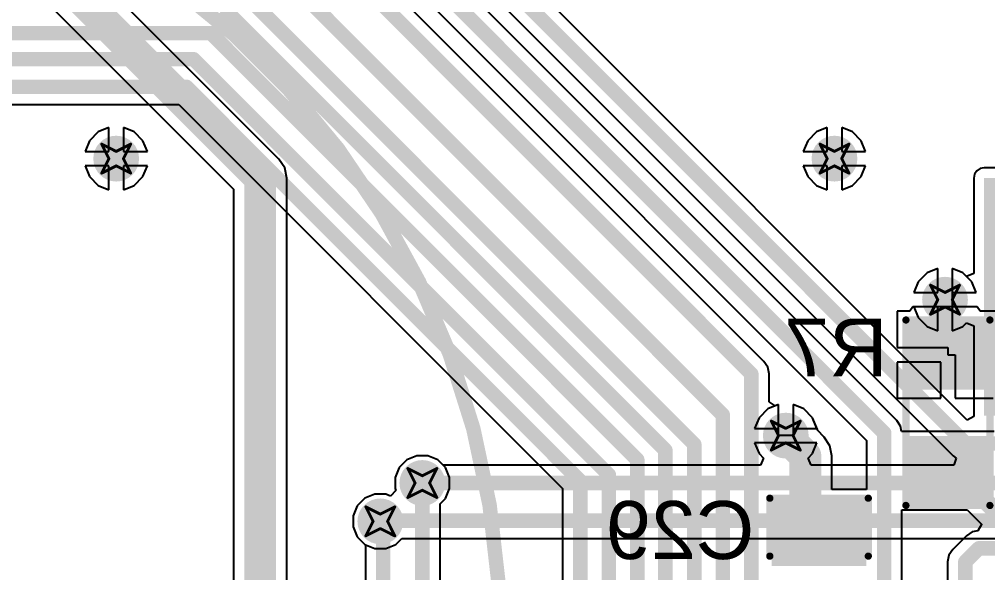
# Model space of a CAD drawing. Header units: inches. Extents: x -48 to 200, y -49 to 27.
# Drawn here: x 2.16 to 2.828, y 0.977 to 1.359 of the extents above; entities that cross this region are included whole.
import ezdxf

# ---------------------------------------------------------------- set-up
doc = ezdxf.new("R2010")
doc.units = ezdxf.units.IN
doc.header["$MEASUREMENT"] = 0
for name, color, linetype in [('Bottom Layer', 5, 'Continuous'), ('Bottom Overlay', 54, 'Continuous'), ('Bottom Paste', 16, 'Continuous'), ('Bottom Solder', 6, 'Continuous'), ('Drill Drawing', 1, 'Continuous'), ('Top Layer', 1, 'Continuous'), ('Top Solder', 216, 'Continuous'), ('Via Holes', 16, 'Continuous')]:
    doc.layers.add(name, color=color, linetype=linetype)
doc.styles.add('Arial', font='', dxfattribs={"height": 0.2})
doc.styles.get('Arial').set_extended_font_data('Arial')

# ---------------------------------------------------------------- blocks, each defined once
blk = doc.blocks.new('RV4NAYSD503A_B_19')
at = {"layer": 'Bottom Overlay'}
blk.add_lwpolyline([(0.55517, -0.08663, 0.01, 0.01, -0.924155), (-0.55796, 0.00126, 0.01, 0.01, 0)], format="xyseb", dxfattribs=at)
blk = doc.blocks.new('CAP_0805_B_33')
at = {"layer": 'Bottom Layer'}
for points in [[(-0.06, 0.03), (-0.02, 0.03), (-0.02, -0.03), (-0.06, -0.03)], [(0.02, 0.03), (0.06, 0.03), (0.06, -0.03), (0.02, -0.03)]]:
    blk.add_hatch(color=5, dxfattribs=at).paths.add_polyline_path(points)
at = {"layer": 'Bottom Paste'}
for points in [[(-0.06, 0.03), (-0.02, 0.03), (-0.02, -0.03), (-0.06, -0.03)], [(0.02, 0.03), (0.06, 0.03), (0.06, -0.03), (0.02, -0.03)]]:
    blk.add_hatch(color=16, dxfattribs=at).paths.add_polyline_path(points)
at = {"layer": 'Bottom Solder'}
for points in [[(-0.06276, 0.03276), (-0.01724, 0.03276), (-0.01724, -0.03276), (-0.06276, -0.03276)], [(0.01724, 0.03276), (0.06276, 0.03276), (0.06276, -0.03276), (0.01724, -0.03276)]]:
    blk.add_hatch(color=6, dxfattribs=at).paths.add_polyline_path(points)
at = {"layer": 'Bottom Overlay'}
for points in [[(-0.064, -0.034, 0.005, 0.005, 0), (-0.064, 0.034, 0.005, 0.005, 0)], [(-0.024, 0.034, 0.005, 0.005, 0), (-0.064, 0.034, 0.005, 0.005, 0)], [(0.064, 0.034, 0.005, 0.005, 0), (0.024, 0.034, 0.005, 0.005, 0)], [(0.064, -0.034, 0.005, 0.005, 0), (0.064, 0.034, 0.005, 0.005, 0)], [(-0.024, -0.034, 0.005, 0.005, 0), (-0.064, -0.034, 0.005, 0.005, 0)], [(0.064, -0.034, 0.005, 0.005, 0), (0.024, -0.034, 0.005, 0.005, 0)]]:
    blk.add_lwpolyline(points, format="xyseb", dxfattribs=at)
for points in [[(-0.06525, 0.034, 0.0025, 0.0025, 1), (-0.06275, 0.034, 0.0025, 0.0025, 1)], [(-0.06525, 0.034, 0.0025, 0.0025, 1), (-0.06275, 0.034, 0.0025, 0.0025, 1)], [(-0.02525, 0.034, 0.0025, 0.0025, 1), (-0.02275, 0.034, 0.0025, 0.0025, 1)], [(0.02275, 0.034, 0.0025, 0.0025, 1), (0.02525, 0.034, 0.0025, 0.0025, 1)], [(0.06275, 0.034, 0.0025, 0.0025, 1), (0.06525, 0.034, 0.0025, 0.0025, 1)], [(0.06275, 0.034, 0.0025, 0.0025, 1), (0.06525, 0.034, 0.0025, 0.0025, 1)], [(-0.06525, -0.034, 0.0025, 0.0025, 1), (-0.06275, -0.034, 0.0025, 0.0025, 1)], [(-0.06525, -0.034, 0.0025, 0.0025, 1), (-0.06275, -0.034, 0.0025, 0.0025, 1)], [(-0.02525, -0.034, 0.0025, 0.0025, 1), (-0.02275, -0.034, 0.0025, 0.0025, 1)], [(0.02275, -0.034, 0.0025, 0.0025, 1), (0.02525, -0.034, 0.0025, 0.0025, 1)], [(0.06275, -0.034, 0.0025, 0.0025, 1), (0.06525, -0.034, 0.0025, 0.0025, 1)], [(0.06275, -0.034, 0.0025, 0.0025, 1), (0.06525, -0.034, 0.0025, 0.0025, 1)]]:
    blk.add_lwpolyline(points, format="xyseb", close=True, dxfattribs=at)
blk = doc.blocks.new('RES_0805_B_42')
at = {"layer": 'Bottom Layer'}
for points in [[(-0.06, 0.025), (-0.02, 0.025), (-0.02, -0.025), (-0.06, -0.025)], [(0.02, 0.025), (0.06, 0.025), (0.06, -0.025), (0.02, -0.025)]]:
    blk.add_hatch(color=5, dxfattribs=at).paths.add_polyline_path(points)
at = {"layer": 'Bottom Paste'}
for points in [[(-0.06, 0.025), (-0.02, 0.025), (-0.02, -0.025), (-0.06, -0.025)], [(0.02, 0.025), (0.06, 0.025), (0.06, -0.025), (0.02, -0.025)]]:
    blk.add_hatch(color=16, dxfattribs=at).paths.add_polyline_path(points)
at = {"layer": 'Bottom Solder'}
for points in [[(-0.064, 0.029), (-0.016, 0.029), (-0.016, -0.029), (-0.064, -0.029)], [(0.016, 0.029), (0.064, 0.029), (0.064, -0.029), (0.016, -0.029)]]:
    blk.add_hatch(color=6, dxfattribs=at).paths.add_polyline_path(points)
at = {"layer": 'Bottom Overlay'}
for points in [[(-0.064, -0.029, 0.005, 0.005, 0), (-0.064, 0.029, 0.005, 0.005, 0)], [(0.064, 0.029, 0.005, 0.005, 0), (-0.064, 0.029, 0.005, 0.005, 0)], [(0.064, -0.029, 0.005, 0.005, 0), (0.064, 0.029, 0.005, 0.005, 0)], [(0.064, -0.029, 0.005, 0.005, 0), (-0.064, -0.029, 0.005, 0.005, 0)]]:
    blk.add_lwpolyline(points, format="xyseb", dxfattribs=at)
for points in [[(-0.06525, 0.029, 0.0025, 0.0025, 1), (-0.06275, 0.029, 0.0025, 0.0025, 1)], [(-0.06525, 0.029, 0.0025, 0.0025, 1), (-0.06275, 0.029, 0.0025, 0.0025, 1)], [(0.06275, 0.029, 0.0025, 0.0025, 1), (0.06525, 0.029, 0.0025, 0.0025, 1)], [(0.06275, 0.029, 0.0025, 0.0025, 1), (0.06525, 0.029, 0.0025, 0.0025, 1)], [(-0.06525, -0.029, 0.0025, 0.0025, 1), (-0.06275, -0.029, 0.0025, 0.0025, 1)], [(-0.06525, -0.029, 0.0025, 0.0025, 1), (-0.06275, -0.029, 0.0025, 0.0025, 1)], [(0.06275, -0.029, 0.0025, 0.0025, 1), (0.06525, -0.029, 0.0025, 0.0025, 1)], [(0.06275, -0.029, 0.0025, 0.0025, 1), (0.06525, -0.029, 0.0025, 0.0025, 1)]]:
    blk.add_lwpolyline(points, format="xyseb", close=True, dxfattribs=at)

msp = doc.modelspace()

# ---------------------------------------------------------------- hatches: boundary and pattern name
at = {"layer": 'Bottom Layer'}
h = msp.add_hatch(color=5, dxfattribs=at)
edge = h.paths.add_edge_path()
edge.add_arc((2.22658, 1.26238), 0.01181, 0, 360)
h = msp.add_hatch(color=5, dxfattribs=at)
edge = h.paths.add_edge_path()
edge.add_arc((2.72265, 1.26238), 0.01181, 0, 360)
h = msp.add_hatch(color=5, dxfattribs=at)
edge = h.paths.add_edge_path()
edge.add_arc((2.799, 1.165), 0.01181, 0, 360)
h = msp.add_hatch(color=5, dxfattribs=at)
edge = h.paths.add_edge_path()
edge.add_arc((2.68902, 1.07119), 0.01181, 0, 360)
h = msp.add_hatch(color=5, dxfattribs=at)
edge = h.paths.add_edge_path()
edge.add_arc((2.438, 1.0385), 0.01181, 0, 360)
h = msp.add_hatch(color=5, dxfattribs=at)
edge = h.paths.add_edge_path()
edge.add_arc((2.409, 1.012), 0.01181, 0, 360)
at = {"layer": 'Bottom Solder'}
h = msp.add_hatch(color=6, dxfattribs=at)
edge = h.paths.add_edge_path()
edge.add_arc((2.22658, 1.26238), 0.01581, 0, 360)
h = msp.add_hatch(color=6, dxfattribs=at)
edge = h.paths.add_edge_path()
edge.add_arc((2.72265, 1.26238), 0.01581, 0, 360)
h = msp.add_hatch(color=6, dxfattribs=at)
edge = h.paths.add_edge_path()
edge.add_arc((2.799, 1.165), 0.01581, 0, 360)
h = msp.add_hatch(color=6, dxfattribs=at)
edge = h.paths.add_edge_path()
edge.add_arc((2.68902, 1.07119), 0.01581, 0, 360)
h = msp.add_hatch(color=6, dxfattribs=at)
edge = h.paths.add_edge_path()
edge.add_arc((2.438, 1.0385), 0.01581, 0, 360)
h = msp.add_hatch(color=6, dxfattribs=at)
edge = h.paths.add_edge_path()
edge.add_arc((2.409, 1.012), 0.01581, 0, 360)
at = {"layer": 'Top Layer'}
h = msp.add_hatch(color=1, dxfattribs=at)
edge = h.paths.add_edge_path()
edge.add_arc((2.22658, 1.26238), 0.01181, 0, 360)
h = msp.add_hatch(color=1, dxfattribs=at)
edge = h.paths.add_edge_path()
edge.add_arc((2.72265, 1.26238), 0.01181, 0, 360)
for points in [[(2.826, 1.187), (3.048, 1.187), (3.048, 1.249), (2.826, 1.249)], [(2.826, 1.085), (2.889, 1.085), (2.889, 1.215), (2.826, 1.215)]]:
    msp.add_hatch(color=1, dxfattribs=at).paths.add_polyline_path(points)
h = msp.add_hatch(color=1, dxfattribs=at)
edge = h.paths.add_edge_path()
edge.add_arc((2.799, 1.165), 0.01181, 0, 360)
h = msp.add_hatch(color=1, dxfattribs=at)
edge = h.paths.add_edge_path()
edge.add_arc((2.68902, 1.07119), 0.01181, 0, 360)
h = msp.add_hatch(color=1, dxfattribs=at)
edge = h.paths.add_edge_path()
edge.add_arc((2.438, 1.0385), 0.01181, 0, 360)
h = msp.add_hatch(color=1, dxfattribs=at)
edge = h.paths.add_edge_path()
edge.add_arc((2.409, 1.012), 0.01181, 0, 360)
at = {"layer": 'Top Solder'}
h = msp.add_hatch(color=216, dxfattribs=at)
edge = h.paths.add_edge_path()
edge.add_arc((2.22658, 1.26238), 0.01581, 0, 360)
h = msp.add_hatch(color=216, dxfattribs=at)
edge = h.paths.add_edge_path()
edge.add_arc((2.72265, 1.26238), 0.01581, 0, 360)
h = msp.add_hatch(color=216, dxfattribs=at)
edge = h.paths.add_edge_path()
edge.add_arc((2.799, 1.165), 0.01581, 0, 360)
h = msp.add_hatch(color=216, dxfattribs=at)
edge = h.paths.add_edge_path()
edge.add_arc((2.68902, 1.07119), 0.01581, 0, 360)
h = msp.add_hatch(color=216, dxfattribs=at)
edge = h.paths.add_edge_path()
edge.add_arc((2.438, 1.0385), 0.01581, 0, 360)
h = msp.add_hatch(color=216, dxfattribs=at)
edge = h.paths.add_edge_path()
edge.add_arc((2.409, 1.012), 0.01581, 0, 360)
at = {"layer": 'Via Holes'}
h = msp.add_hatch(color=7, dxfattribs=at)
edge = h.paths.add_edge_path()
edge.add_arc((2.22658, 1.26238), 0.00591, 0, 360)
h = msp.add_hatch(color=7, dxfattribs=at)
edge = h.paths.add_edge_path()
edge.add_arc((2.72265, 1.26238), 0.00591, 0, 360)
h = msp.add_hatch(color=7, dxfattribs=at)
edge = h.paths.add_edge_path()
edge.add_arc((2.799, 1.165), 0.00591, 0, 360)
h = msp.add_hatch(color=7, dxfattribs=at)
edge = h.paths.add_edge_path()
edge.add_arc((2.68902, 1.07119), 0.00591, 0, 360)
h = msp.add_hatch(color=7, dxfattribs=at)
edge = h.paths.add_edge_path()
edge.add_arc((2.438, 1.0385), 0.00591, 0, 360)
h = msp.add_hatch(color=7, dxfattribs=at)
edge = h.paths.add_edge_path()
edge.add_arc((2.409, 1.012), 0.00591, 0, 360)

# ---------------------------------------------------------------- linework, layer by layer
at = {"layer": 'Bottom Layer'}
for p, q in [((2.76565, 1.08165), (2.29265, 1.55465)), ((2.27893, 1.53376), (2.74476, 1.06793)), ((2.67386, 1.12244), (2.38281, 1.41349)), ((0.53996, 1.29976), (2.26987, 1.29976)), ((2.26987, 1.29976), (2.53487, 1.03476)), ((2.21423, 1.28087), (2.20809, 1.27473)), ((2.22158, 1.28391), (2.21423, 1.28087)), ((2.22158, 1.26738), (2.22158, 1.28391)), ((2.23894, 1.28087), (2.23158, 1.28391)), ((2.23158, 1.28391), (2.23158, 1.26738)), ((2.24507, 1.27473), (2.23894, 1.28087)), ((2.71029, 1.28087), (2.70416, 1.27473)), ((2.71765, 1.28391), (2.71029, 1.28087)), ((2.71765, 1.26738), (2.71765, 1.28391)), ((2.735, 1.28087), (2.72765, 1.28391)), ((2.72765, 1.28391), (2.72765, 1.26738)), ((2.74114, 1.27473), (2.735, 1.28087)), ((2.20809, 1.27473), (2.20505, 1.26738)), ((2.24812, 1.26738), (2.24507, 1.27473)), ((2.70416, 1.27473), (2.70111, 1.26738)), ((2.74418, 1.26738), (2.74114, 1.27473)), ((2.20505, 1.26738), (2.22158, 1.26738)), ((2.23158, 1.26738), (2.24812, 1.26738)), ((2.70111, 1.26738), (2.71765, 1.26738)), ((2.72765, 1.26738), (2.74418, 1.26738)), ((2.22158, 1.25738), (2.20505, 1.25738)), ((2.20505, 1.25738), (2.20809, 1.25002)), ((2.22158, 1.24084), (2.22158, 1.25738)), ((2.24812, 1.25738), (2.23158, 1.25738)), ((2.23158, 1.25738), (2.23158, 1.24084)), ((2.24507, 1.25002), (2.24812, 1.25738)), ((2.71765, 1.25738), (2.70111, 1.25738)), ((2.70111, 1.25738), (2.70416, 1.25002)), ((2.71765, 1.24084), (2.71765, 1.25738)), ((2.74418, 1.25738), (2.72765, 1.25738)), ((2.72765, 1.25738), (2.72765, 1.24084)), ((2.74114, 1.25002), (2.74418, 1.25738)), ((2.20809, 1.25002), (2.21423, 1.24389)), ((2.21423, 1.24389), (2.22158, 1.24084)), ((2.23158, 1.24084), (2.23894, 1.24389)), ((2.23894, 1.24389), (2.24507, 1.25002)), ((2.70416, 1.25002), (2.71029, 1.24389)), ((2.71029, 1.24389), (2.71765, 1.24084)), ((2.72765, 1.24084), (2.735, 1.24389)), ((2.735, 1.24389), (2.74114, 1.25002)), ((2.794, 1.18654), (2.78665, 1.18349)), ((2.794, 1.17), (2.794, 1.18654)), ((2.81135, 1.18349), (2.804, 1.18654)), ((2.804, 1.18654), (2.804, 1.17)), ((2.78051, 1.17735), (2.77746, 1.17)), ((2.78665, 1.18349), (2.78051, 1.17735)), ((2.81749, 1.17735), (2.81135, 1.18349)), ((2.82054, 1.17), (2.81749, 1.17735)), ((2.77746, 1.17), (2.794, 1.17)), ((2.804, 1.17), (2.82054, 1.17)), ((2.77474, 1.157), (2.766, 1.157)), ((2.766, 1.157), (2.766, 1.132)), ((2.77675, 1.16), (2.77474, 1.157)), ((2.82125, 1.16), (2.77675, 1.16)), ((2.82326, 1.157), (2.82125, 1.16)), ((2.836, 1.157), (2.82326, 1.157)), ((2.766, 1.132), (2.801, 1.132)), ((2.801, 1.132), (2.801, 1.127)), ((2.801, 1.127), (2.806, 1.127)), ((2.806, 1.127), (2.806, 1.097)), ((2.67652, 1.11847), (2.67386, 1.12244)), ((2.67745, 1.11379), (2.67652, 1.11847)), ((2.796, 1.122), (2.766, 1.122)), ((2.766, 1.122), (2.766, 1.097)), ((2.796, 1.097), (2.796, 1.122)), ((2.67745, 1.0945), (2.67745, 1.11379)), ((2.766, 1.097), (2.796, 1.097)), ((2.806, 1.097), (2.83226, 1.097)), ((2.68161, 1.09172), (2.67745, 1.0945)), ((2.68402, 1.09273), (2.68161, 1.09172)), ((2.68402, 1.07119), (2.68402, 1.09273)), ((2.70138, 1.08968), (2.69402, 1.09273)), ((2.69402, 1.09273), (2.69402, 1.07119)), ((2.70751, 1.08354), (2.70138, 1.08968)), ((2.71083, 1.07553), (2.70751, 1.08354)), ((2.7683, 1.07768), (2.76565, 1.08165)), ((2.76904, 1.074), (2.7683, 1.07768)), ((2.69402, 1.07119), (2.68402, 1.07119)), ((2.71083, 1.07489), (2.71083, 1.07553)), ((2.71554, 1.07019), (2.71083, 1.07489)), ((2.71952, 1.06424), (2.71554, 1.07019)), ((2.833, 1.074), (2.76904, 1.074)), ((2.72091, 1.05721), (2.71952, 1.06424)), ((2.74476, 1.06793), (2.74476, 1.034)), ((2.43426, 1.05731), (2.42734, 1.05445)), ((2.44174, 1.05731), (2.43426, 1.05731)), ((2.44866, 1.05445), (2.44174, 1.05731)), ((2.72091, 1.034), (2.72091, 1.05721)), ((2.42734, 1.05445), (2.42205, 1.04916)), ((2.45395, 1.04916), (2.44866, 1.05445)), ((2.42205, 1.04916), (2.41919, 1.04224)), ((2.45681, 1.04224), (2.45395, 1.04916)), ((2.41919, 1.04224), (2.41919, 1.03476)), ((2.45681, 1.03476), (2.45681, 1.04224)), ((2.40526, 1.03081), (2.39834, 1.02795)), ((2.41274, 1.03081), (2.40526, 1.03081)), ((2.41596, 1.02948), (2.41274, 1.03081)), ((2.41979, 1.0333), (2.41596, 1.02948)), ((2.41919, 1.03476), (2.41979, 1.0333)), ((2.45395, 1.02784), (2.45681, 1.03476)), ((2.53487, 1.03476), (2.53487, 0.87696)), ((2.74476, 1.034), (2.72091, 1.034)), ((2.39834, 1.02795), (2.39305, 1.02266)), ((2.45024, 1.02413), (2.45395, 1.02784)), ((2.45024, 0.26807), (2.45024, 1.02413)), ((2.39305, 1.02266), (2.39019, 1.01574)), ((2.76924, 0.864), (2.76924, 1.02)), ((2.76924, 1.02), (2.81426, 1.02)), ((2.81426, 1.02), (2.82423, 1.01002)), ((2.39019, 1.01574), (2.39019, 1.00826)), ((2.82417, 1.00987), (2.82167, 1.00551)), ((2.82423, 1.01002), (2.82417, 1.00987)), ((2.39019, 1.00826), (2.39305, 1.00134)), ((2.81774, 1.00473), (2.81377, 1.00208)), ((2.82167, 1.00551), (2.81774, 1.00473)), ((2.39305, 1.00134), (2.39834, 0.99605)), ((2.81377, 1.00208), (2.80435, 0.99265)), ((2.39834, 0.99605), (2.39876, 0.99588)), ((2.39876, 0.99588), (2.39876, 0.35037)), ((2.80435, 0.99265), (2.8017, 0.98868)), ((2.8017, 0.98868), (2.80076, 0.984)), ((2.80076, 0.984), (2.80076, 0.61768))]:
    msp.add_line(p, q, dxfattribs=at)
for points in [[(2.284, 1.546, 0.01, 0.01, 0), (2.757, 1.073, 0.01, 0.01, 0)], [(2.166, 1.525, 0.01, 0.01, 0), (2.62584, 1.06516, 0.01, 0.01, 0)], [(2.275, 1.456, 0.01, 0.01, 0), (2.64553, 1.08547, 0.01, 0.01, 0)], [(2.364, 1.415, 0.01, 0.01, 0), (2.66521, 1.11379, 0.01, 0.01, 0)], [(2.30096, 1.366, 0.01, 0.01, 0), (2.60588, 1.06108, 0.01, 0.01, 0)], [(0.768, 1.349, 0.01, 0.01, 0), (2.292, 1.349, 0.01, 0.01, 0)], [(2.292, 1.349, 0.01, 0.01, 0), (2.58647, 1.05453, 0.01, 0.01, 0)], [(0.545, 1.331, 0.01, 0.01, 0), (2.27998, 1.331, 0.01, 0.01, 0)], [(2.27998, 1.331, 0.01, 0.01, 0), (2.56679, 1.04419, 0.01, 0.01, 0)], [(0.53996, 1.312, 0.01, 0.01, 0), (2.27493, 1.312, 0.01, 0.01, 0)], [(2.27493, 1.312, 0.01, 0.01, 0), (2.5471, 1.03983, 0.01, 0.01, 0)], [(2.79931, 1.12964, 0.022, 0.022, 0), (2.79931, 1.16469, 0.022, 0.022, 0)], [(2.801, 1.127, 0.012, 0.012, 0), (2.806, 1.127, 0.012, 0.012, 0)], [(2.806, 1.127, 0.012, 0.012, 0), (2.82146, 1.11154, 0.012, 0.012, 0)], [(2.66521, 0.87696, 0.01, 0.01, 0), (2.66521, 1.11379, 0.01, 0.01, 0)], [(2.82146, 1.11154, 0.012, 0.012, 0), (2.86588, 1.11154, 0.012, 0.012, 0)], [(2.64553, 0.87696, 0.01, 0.01, 0), (2.64553, 1.08547, 0.01, 0.01, 0)], [(2.68902, 1.07075, 0.022, 0.022, 0), (2.68902, 1.07119, 0.022, 0.022, 0)], [(2.68902, 1.07075, 0.022, 0.022, 0), (2.70256, 1.05721, 0.022, 0.022, 0)], [(2.757, 0.864, 0.01, 0.01, 0), (2.757, 1.073, 0.01, 0.01, 0)], [(2.62584, 0.87696, 0.01, 0.01, 0), (2.62584, 1.06516, 0.01, 0.01, 0)], [(2.60588, 0.88377, 0.01, 0.01, 0), (2.60588, 1.06108, 0.01, 0.01, 0)], [(2.70256, 1.00456, 0.022, 0.022, 0), (2.70256, 1.05721, 0.022, 0.022, 0)], [(2.58647, 0.87696, 0.01, 0.01, 0), (2.58647, 1.05453, 0.01, 0.01, 0)], [(2.801, 1.047, 0.012, 0.012, 0), (2.806, 1.047, 0.012, 0.012, 0)], [(2.806, 1.047, 0.012, 0.012, 0), (2.83989, 1.01311, 0.012, 0.012, 0)], [(2.5471, 0.87696, 0.01, 0.01, 0), (2.5471, 1.03983, 0.01, 0.01, 0)], [(2.56679, 0.87696, 0.01, 0.01, 0), (2.56679, 1.04419, 0.01, 0.01, 0)], [(2.438, 0.263, 0.01, 0.01, 0), (2.438, 1.038, 0.01, 0.01, 0)], [(2.409, 1.012, 0.01, 0.01, 0), (2.411, 1.01, 0.01, 0.01, 0)], [(2.411, 0.336, 0.01, 0.01, 0), (2.411, 1.01, 0.01, 0.01, 0)], [(2.813, 0.984, 0.01, 0.01, 0), (2.82243, 0.99343, 0.01, 0.01, 0)], [(2.82243, 0.99343, 0.01, 0.01, 0), (2.86588, 0.99343, 0.01, 0.01, 0)], [(2.813, 0.509, 0.01, 0.01, 0), (2.813, 0.984, 0.01, 0.01, 0)]]:
    msp.add_lwpolyline(points, format="xyseb", dxfattribs=at)
for points in [[(2.2895, 1.349, 0.005, 0.005, 1), (2.2945, 1.349, 0.005, 0.005, 1)], [(2.2895, 1.349, 0.005, 0.005, 1), (2.2945, 1.349, 0.005, 0.005, 1)], [(2.27748, 1.331, 0.005, 0.005, 1), (2.28248, 1.331, 0.005, 0.005, 1)], [(2.27748, 1.331, 0.005, 0.005, 1), (2.28248, 1.331, 0.005, 0.005, 1)], [(2.27243, 1.312, 0.005, 0.005, 1), (2.27743, 1.312, 0.005, 0.005, 1)], [(2.27243, 1.312, 0.005, 0.005, 1), (2.27743, 1.312, 0.005, 0.005, 1)], [(2.79381, 1.16469, 0.011, 0.011, 1), (2.80481, 1.16469, 0.011, 0.011, 1)], [(2.79381, 1.12964, 0.011, 0.011, 1), (2.80481, 1.12964, 0.011, 0.011, 1)], [(2.798, 1.127, 0.006, 0.006, 1), (2.804, 1.127, 0.006, 0.006, 1)], [(2.803, 1.127, 0.006, 0.006, 1), (2.809, 1.127, 0.006, 0.006, 1)], [(2.803, 1.127, 0.006, 0.006, 1), (2.809, 1.127, 0.006, 0.006, 1)], [(2.66271, 1.11379, 0.005, 0.005, 1), (2.66771, 1.11379, 0.005, 0.005, 1)], [(2.66271, 1.11379, 0.005, 0.005, 1), (2.66771, 1.11379, 0.005, 0.005, 1)], [(2.81846, 1.11154, 0.006, 0.006, 1), (2.82446, 1.11154, 0.006, 0.006, 1)], [(2.81846, 1.11154, 0.006, 0.006, 1), (2.82446, 1.11154, 0.006, 0.006, 1)], [(2.64303, 1.08547, 0.005, 0.005, 1), (2.64803, 1.08547, 0.005, 0.005, 1)], [(2.64303, 1.08547, 0.005, 0.005, 1), (2.64803, 1.08547, 0.005, 0.005, 1)], [(2.68352, 1.07119, 0.011, 0.011, 1), (2.69452, 1.07119, 0.011, 0.011, 1)], [(2.68352, 1.07075, 0.011, 0.011, 1), (2.69452, 1.07075, 0.011, 0.011, 1)], [(2.68352, 1.07075, 0.011, 0.011, 1), (2.69452, 1.07075, 0.011, 0.011, 1)], [(2.7545, 1.073, 0.005, 0.005, 1), (2.7595, 1.073, 0.005, 0.005, 1)], [(2.7545, 1.073, 0.005, 0.005, 1), (2.7595, 1.073, 0.005, 0.005, 1)], [(2.62334, 1.06516, 0.005, 0.005, 1), (2.62834, 1.06516, 0.005, 0.005, 1)], [(2.62334, 1.06516, 0.005, 0.005, 1), (2.62834, 1.06516, 0.005, 0.005, 1)], [(2.60338, 1.06108, 0.005, 0.005, 1), (2.60838, 1.06108, 0.005, 0.005, 1)], [(2.60338, 1.06108, 0.005, 0.005, 1), (2.60838, 1.06108, 0.005, 0.005, 1)], [(2.69706, 1.05721, 0.011, 0.011, 1), (2.70806, 1.05721, 0.011, 0.011, 1)], [(2.69706, 1.05721, 0.011, 0.011, 1), (2.70806, 1.05721, 0.011, 0.011, 1)], [(2.58397, 1.05453, 0.005, 0.005, 1), (2.58897, 1.05453, 0.005, 0.005, 1)], [(2.58397, 1.05453, 0.005, 0.005, 1), (2.58897, 1.05453, 0.005, 0.005, 1)], [(2.798, 1.047, 0.006, 0.006, 1), (2.804, 1.047, 0.006, 0.006, 1)], [(2.803, 1.047, 0.006, 0.006, 1), (2.809, 1.047, 0.006, 0.006, 1)], [(2.803, 1.047, 0.006, 0.006, 1), (2.809, 1.047, 0.006, 0.006, 1)], [(2.5446, 1.03983, 0.005, 0.005, 1), (2.5496, 1.03983, 0.005, 0.005, 1)], [(2.5446, 1.03983, 0.005, 0.005, 1), (2.5496, 1.03983, 0.005, 0.005, 1)], [(2.56429, 1.04419, 0.005, 0.005, 1), (2.56929, 1.04419, 0.005, 0.005, 1)], [(2.56429, 1.04419, 0.005, 0.005, 1), (2.56929, 1.04419, 0.005, 0.005, 1)], [(2.4355, 1.038, 0.005, 0.005, 1), (2.4405, 1.038, 0.005, 0.005, 1)], [(2.4065, 1.012, 0.005, 0.005, 1), (2.4115, 1.012, 0.005, 0.005, 1)], [(2.4085, 1.01, 0.005, 0.005, 1), (2.4135, 1.01, 0.005, 0.005, 1)], [(2.4085, 1.01, 0.005, 0.005, 1), (2.4135, 1.01, 0.005, 0.005, 1)], [(2.69706, 1.00456, 0.011, 0.011, 1), (2.70806, 1.00456, 0.011, 0.011, 1)], [(2.81993, 0.99343, 0.005, 0.005, 1), (2.82493, 0.99343, 0.005, 0.005, 1)], [(2.81993, 0.99343, 0.005, 0.005, 1), (2.82493, 0.99343, 0.005, 0.005, 1)], [(2.8105, 0.984, 0.005, 0.005, 1), (2.8155, 0.984, 0.005, 0.005, 1)], [(2.8105, 0.984, 0.005, 0.005, 1), (2.8155, 0.984, 0.005, 0.005, 1)]]:
    msp.add_lwpolyline(points, format="xyseb", close=True, dxfattribs=at)
at = {"layer": 'Drill Drawing'}
for points in [[(2.21658, 1.27238, 0.002, 0.002, 0), (2.22658, 1.26738, 0.002, 0.002, 0)], [(2.21658, 1.27238, 0.002, 0.002, 0), (2.22158, 1.26238, 0.002, 0.002, 0)], [(2.22658, 1.26738, 0.002, 0.002, 0), (2.23658, 1.27238, 0.002, 0.002, 0)], [(2.23158, 1.26238, 0.002, 0.002, 0), (2.23658, 1.27238, 0.002, 0.002, 0)], [(2.71265, 1.27238, 0.002, 0.002, 0), (2.72265, 1.26738, 0.002, 0.002, 0)], [(2.71265, 1.27238, 0.002, 0.002, 0), (2.71765, 1.26238, 0.002, 0.002, 0)], [(2.72265, 1.26738, 0.002, 0.002, 0), (2.73265, 1.27238, 0.002, 0.002, 0)], [(2.72765, 1.26238, 0.002, 0.002, 0), (2.73265, 1.27238, 0.002, 0.002, 0)], [(2.21658, 1.25238, 0.002, 0.002, 0), (2.22158, 1.26238, 0.002, 0.002, 0)], [(2.21658, 1.25238, 0.002, 0.002, 0), (2.22658, 1.25738, 0.002, 0.002, 0)], [(2.22658, 1.25738, 0.002, 0.002, 0), (2.23658, 1.25238, 0.002, 0.002, 0)], [(2.23158, 1.26238, 0.002, 0.002, 0), (2.23658, 1.25238, 0.002, 0.002, 0)], [(2.71265, 1.25238, 0.002, 0.002, 0), (2.71765, 1.26238, 0.002, 0.002, 0)], [(2.71265, 1.25238, 0.002, 0.002, 0), (2.72265, 1.25738, 0.002, 0.002, 0)], [(2.72265, 1.25738, 0.002, 0.002, 0), (2.73265, 1.25238, 0.002, 0.002, 0)], [(2.72765, 1.26238, 0.002, 0.002, 0), (2.73265, 1.25238, 0.002, 0.002, 0)], [(2.789, 1.175, 0.002, 0.002, 0), (2.799, 1.17, 0.002, 0.002, 0)], [(2.789, 1.175, 0.002, 0.002, 0), (2.794, 1.165, 0.002, 0.002, 0)], [(2.799, 1.17, 0.002, 0.002, 0), (2.809, 1.175, 0.002, 0.002, 0)], [(2.804, 1.165, 0.002, 0.002, 0), (2.809, 1.175, 0.002, 0.002, 0)], [(2.789, 1.155, 0.002, 0.002, 0), (2.794, 1.165, 0.002, 0.002, 0)], [(2.804, 1.165, 0.002, 0.002, 0), (2.809, 1.155, 0.002, 0.002, 0)], [(2.789, 1.155, 0.002, 0.002, 0), (2.799, 1.16, 0.002, 0.002, 0)], [(2.799, 1.16, 0.002, 0.002, 0), (2.809, 1.155, 0.002, 0.002, 0)], [(2.67902, 1.08119, 0.002, 0.002, 0), (2.68902, 1.07619, 0.002, 0.002, 0)], [(2.67902, 1.08119, 0.002, 0.002, 0), (2.68402, 1.07119, 0.002, 0.002, 0)], [(2.68902, 1.07619, 0.002, 0.002, 0), (2.69902, 1.08119, 0.002, 0.002, 0)], [(2.69402, 1.07119, 0.002, 0.002, 0), (2.69902, 1.08119, 0.002, 0.002, 0)], [(2.67902, 1.06119, 0.002, 0.002, 0), (2.68402, 1.07119, 0.002, 0.002, 0)], [(2.69402, 1.07119, 0.002, 0.002, 0), (2.69902, 1.06119, 0.002, 0.002, 0)], [(2.67902, 1.06119, 0.002, 0.002, 0), (2.68902, 1.06619, 0.002, 0.002, 0)], [(2.68902, 1.06619, 0.002, 0.002, 0), (2.69902, 1.06119, 0.002, 0.002, 0)], [(2.428, 1.0485, 0.002, 0.002, 0), (2.438, 1.0435, 0.002, 0.002, 0)], [(2.428, 1.0485, 0.002, 0.002, 0), (2.433, 1.0385, 0.002, 0.002, 0)], [(2.438, 1.0435, 0.002, 0.002, 0), (2.448, 1.0485, 0.002, 0.002, 0)], [(2.443, 1.0385, 0.002, 0.002, 0), (2.448, 1.0485, 0.002, 0.002, 0)], [(2.428, 1.0285, 0.002, 0.002, 0), (2.433, 1.0385, 0.002, 0.002, 0)], [(2.443, 1.0385, 0.002, 0.002, 0), (2.448, 1.0285, 0.002, 0.002, 0)], [(2.428, 1.0285, 0.002, 0.002, 0), (2.438, 1.0335, 0.002, 0.002, 0)], [(2.438, 1.0335, 0.002, 0.002, 0), (2.448, 1.0285, 0.002, 0.002, 0)], [(2.399, 1.022, 0.002, 0.002, 0), (2.409, 1.017, 0.002, 0.002, 0)], [(2.399, 1.022, 0.002, 0.002, 0), (2.404, 1.012, 0.002, 0.002, 0)], [(2.409, 1.017, 0.002, 0.002, 0), (2.419, 1.022, 0.002, 0.002, 0)], [(2.414, 1.012, 0.002, 0.002, 0), (2.419, 1.022, 0.002, 0.002, 0)], [(2.399, 1.002, 0.002, 0.002, 0), (2.404, 1.012, 0.002, 0.002, 0)], [(2.414, 1.012, 0.002, 0.002, 0), (2.419, 1.002, 0.002, 0.002, 0)], [(2.399, 1.002, 0.002, 0.002, 0), (2.409, 1.007, 0.002, 0.002, 0)], [(2.409, 1.007, 0.002, 0.002, 0), (2.419, 1.002, 0.002, 0.002, 0)]]:
    msp.add_lwpolyline(points, format="xyseb", dxfattribs=at)
for points in [[(2.21608, 1.27238, 0.001, 0.001, 1), (2.21708, 1.27238, 0.001, 0.001, 1)], [(2.21608, 1.27238, 0.001, 0.001, 1), (2.21708, 1.27238, 0.001, 0.001, 1)], [(2.23608, 1.27238, 0.001, 0.001, 1), (2.23708, 1.27238, 0.001, 0.001, 1)], [(2.23608, 1.27238, 0.001, 0.001, 1), (2.23708, 1.27238, 0.001, 0.001, 1)], [(2.71215, 1.27238, 0.001, 0.001, 1), (2.71315, 1.27238, 0.001, 0.001, 1)], [(2.71215, 1.27238, 0.001, 0.001, 1), (2.71315, 1.27238, 0.001, 0.001, 1)], [(2.73215, 1.27238, 0.001, 0.001, 1), (2.73315, 1.27238, 0.001, 0.001, 1)], [(2.73215, 1.27238, 0.001, 0.001, 1), (2.73315, 1.27238, 0.001, 0.001, 1)], [(2.22608, 1.26738, 0.001, 0.001, 1), (2.22708, 1.26738, 0.001, 0.001, 1)], [(2.22608, 1.26738, 0.001, 0.001, 1), (2.22708, 1.26738, 0.001, 0.001, 1)], [(2.72215, 1.26738, 0.001, 0.001, 1), (2.72315, 1.26738, 0.001, 0.001, 1)], [(2.72215, 1.26738, 0.001, 0.001, 1), (2.72315, 1.26738, 0.001, 0.001, 1)], [(2.22108, 1.26238, 0.001, 0.001, 1), (2.22208, 1.26238, 0.001, 0.001, 1)], [(2.22108, 1.26238, 0.001, 0.001, 1), (2.22208, 1.26238, 0.001, 0.001, 1)], [(2.22608, 1.25738, 0.001, 0.001, 1), (2.22708, 1.25738, 0.001, 0.001, 1)], [(2.22608, 1.25738, 0.001, 0.001, 1), (2.22708, 1.25738, 0.001, 0.001, 1)], [(2.23108, 1.26238, 0.001, 0.001, 1), (2.23208, 1.26238, 0.001, 0.001, 1)], [(2.23108, 1.26238, 0.001, 0.001, 1), (2.23208, 1.26238, 0.001, 0.001, 1)], [(2.71715, 1.26238, 0.001, 0.001, 1), (2.71815, 1.26238, 0.001, 0.001, 1)], [(2.71715, 1.26238, 0.001, 0.001, 1), (2.71815, 1.26238, 0.001, 0.001, 1)], [(2.72215, 1.25738, 0.001, 0.001, 1), (2.72315, 1.25738, 0.001, 0.001, 1)], [(2.72215, 1.25738, 0.001, 0.001, 1), (2.72315, 1.25738, 0.001, 0.001, 1)], [(2.72715, 1.26238, 0.001, 0.001, 1), (2.72815, 1.26238, 0.001, 0.001, 1)], [(2.72715, 1.26238, 0.001, 0.001, 1), (2.72815, 1.26238, 0.001, 0.001, 1)], [(2.21608, 1.25238, 0.001, 0.001, 1), (2.21708, 1.25238, 0.001, 0.001, 1)], [(2.21608, 1.25238, 0.001, 0.001, 1), (2.21708, 1.25238, 0.001, 0.001, 1)], [(2.23608, 1.25238, 0.001, 0.001, 1), (2.23708, 1.25238, 0.001, 0.001, 1)], [(2.23608, 1.25238, 0.001, 0.001, 1), (2.23708, 1.25238, 0.001, 0.001, 1)], [(2.71215, 1.25238, 0.001, 0.001, 1), (2.71315, 1.25238, 0.001, 0.001, 1)], [(2.71215, 1.25238, 0.001, 0.001, 1), (2.71315, 1.25238, 0.001, 0.001, 1)], [(2.73215, 1.25238, 0.001, 0.001, 1), (2.73315, 1.25238, 0.001, 0.001, 1)], [(2.73215, 1.25238, 0.001, 0.001, 1), (2.73315, 1.25238, 0.001, 0.001, 1)], [(2.7885, 1.175, 0.001, 0.001, 1), (2.7895, 1.175, 0.001, 0.001, 1)], [(2.7885, 1.175, 0.001, 0.001, 1), (2.7895, 1.175, 0.001, 0.001, 1)], [(2.7985, 1.17, 0.001, 0.001, 1), (2.7995, 1.17, 0.001, 0.001, 1)], [(2.7985, 1.17, 0.001, 0.001, 1), (2.7995, 1.17, 0.001, 0.001, 1)], [(2.8085, 1.175, 0.001, 0.001, 1), (2.8095, 1.175, 0.001, 0.001, 1)], [(2.8085, 1.175, 0.001, 0.001, 1), (2.8095, 1.175, 0.001, 0.001, 1)], [(2.7935, 1.165, 0.001, 0.001, 1), (2.7945, 1.165, 0.001, 0.001, 1)], [(2.7935, 1.165, 0.001, 0.001, 1), (2.7945, 1.165, 0.001, 0.001, 1)], [(2.8035, 1.165, 0.001, 0.001, 1), (2.8045, 1.165, 0.001, 0.001, 1)], [(2.8035, 1.165, 0.001, 0.001, 1), (2.8045, 1.165, 0.001, 0.001, 1)], [(2.7985, 1.16, 0.001, 0.001, 1), (2.7995, 1.16, 0.001, 0.001, 1)], [(2.7985, 1.16, 0.001, 0.001, 1), (2.7995, 1.16, 0.001, 0.001, 1)], [(2.7885, 1.155, 0.001, 0.001, 1), (2.7895, 1.155, 0.001, 0.001, 1)], [(2.7885, 1.155, 0.001, 0.001, 1), (2.7895, 1.155, 0.001, 0.001, 1)], [(2.8085, 1.155, 0.001, 0.001, 1), (2.8095, 1.155, 0.001, 0.001, 1)], [(2.8085, 1.155, 0.001, 0.001, 1), (2.8095, 1.155, 0.001, 0.001, 1)], [(2.67852, 1.08119, 0.001, 0.001, 1), (2.67952, 1.08119, 0.001, 0.001, 1)], [(2.67852, 1.08119, 0.001, 0.001, 1), (2.67952, 1.08119, 0.001, 0.001, 1)], [(2.68852, 1.07619, 0.001, 0.001, 1), (2.68952, 1.07619, 0.001, 0.001, 1)], [(2.68852, 1.07619, 0.001, 0.001, 1), (2.68952, 1.07619, 0.001, 0.001, 1)], [(2.69852, 1.08119, 0.001, 0.001, 1), (2.69952, 1.08119, 0.001, 0.001, 1)], [(2.69852, 1.08119, 0.001, 0.001, 1), (2.69952, 1.08119, 0.001, 0.001, 1)], [(2.68352, 1.07119, 0.001, 0.001, 1), (2.68452, 1.07119, 0.001, 0.001, 1)], [(2.68352, 1.07119, 0.001, 0.001, 1), (2.68452, 1.07119, 0.001, 0.001, 1)], [(2.69352, 1.07119, 0.001, 0.001, 1), (2.69452, 1.07119, 0.001, 0.001, 1)], [(2.69352, 1.07119, 0.001, 0.001, 1), (2.69452, 1.07119, 0.001, 0.001, 1)], [(2.68852, 1.06619, 0.001, 0.001, 1), (2.68952, 1.06619, 0.001, 0.001, 1)], [(2.68852, 1.06619, 0.001, 0.001, 1), (2.68952, 1.06619, 0.001, 0.001, 1)], [(2.67852, 1.06119, 0.001, 0.001, 1), (2.67952, 1.06119, 0.001, 0.001, 1)], [(2.67852, 1.06119, 0.001, 0.001, 1), (2.67952, 1.06119, 0.001, 0.001, 1)], [(2.69852, 1.06119, 0.001, 0.001, 1), (2.69952, 1.06119, 0.001, 0.001, 1)], [(2.69852, 1.06119, 0.001, 0.001, 1), (2.69952, 1.06119, 0.001, 0.001, 1)], [(2.4275, 1.0485, 0.001, 0.001, 1), (2.4285, 1.0485, 0.001, 0.001, 1)], [(2.4275, 1.0485, 0.001, 0.001, 1), (2.4285, 1.0485, 0.001, 0.001, 1)], [(2.4375, 1.0435, 0.001, 0.001, 1), (2.4385, 1.0435, 0.001, 0.001, 1)], [(2.4375, 1.0435, 0.001, 0.001, 1), (2.4385, 1.0435, 0.001, 0.001, 1)], [(2.4475, 1.0485, 0.001, 0.001, 1), (2.4485, 1.0485, 0.001, 0.001, 1)], [(2.4475, 1.0485, 0.001, 0.001, 1), (2.4485, 1.0485, 0.001, 0.001, 1)], [(2.4325, 1.0385, 0.001, 0.001, 1), (2.4335, 1.0385, 0.001, 0.001, 1)], [(2.4325, 1.0385, 0.001, 0.001, 1), (2.4335, 1.0385, 0.001, 0.001, 1)], [(2.4425, 1.0385, 0.001, 0.001, 1), (2.4435, 1.0385, 0.001, 0.001, 1)], [(2.4425, 1.0385, 0.001, 0.001, 1), (2.4435, 1.0385, 0.001, 0.001, 1)], [(2.4375, 1.0335, 0.001, 0.001, 1), (2.4385, 1.0335, 0.001, 0.001, 1)], [(2.4375, 1.0335, 0.001, 0.001, 1), (2.4385, 1.0335, 0.001, 0.001, 1)], [(2.4275, 1.0285, 0.001, 0.001, 1), (2.4285, 1.0285, 0.001, 0.001, 1)], [(2.4275, 1.0285, 0.001, 0.001, 1), (2.4285, 1.0285, 0.001, 0.001, 1)], [(2.4475, 1.0285, 0.001, 0.001, 1), (2.4485, 1.0285, 0.001, 0.001, 1)], [(2.4475, 1.0285, 0.001, 0.001, 1), (2.4485, 1.0285, 0.001, 0.001, 1)], [(2.3985, 1.022, 0.001, 0.001, 1), (2.3995, 1.022, 0.001, 0.001, 1)], [(2.3985, 1.022, 0.001, 0.001, 1), (2.3995, 1.022, 0.001, 0.001, 1)], [(2.4085, 1.017, 0.001, 0.001, 1), (2.4095, 1.017, 0.001, 0.001, 1)], [(2.4085, 1.017, 0.001, 0.001, 1), (2.4095, 1.017, 0.001, 0.001, 1)], [(2.4185, 1.022, 0.001, 0.001, 1), (2.4195, 1.022, 0.001, 0.001, 1)], [(2.4185, 1.022, 0.001, 0.001, 1), (2.4195, 1.022, 0.001, 0.001, 1)], [(2.4035, 1.012, 0.001, 0.001, 1), (2.4045, 1.012, 0.001, 0.001, 1)], [(2.4035, 1.012, 0.001, 0.001, 1), (2.4045, 1.012, 0.001, 0.001, 1)], [(2.4135, 1.012, 0.001, 0.001, 1), (2.4145, 1.012, 0.001, 0.001, 1)], [(2.4135, 1.012, 0.001, 0.001, 1), (2.4145, 1.012, 0.001, 0.001, 1)], [(2.4085, 1.007, 0.001, 0.001, 1), (2.4095, 1.007, 0.001, 0.001, 1)], [(2.4085, 1.007, 0.001, 0.001, 1), (2.4095, 1.007, 0.001, 0.001, 1)], [(2.3985, 1.002, 0.001, 0.001, 1), (2.3995, 1.002, 0.001, 0.001, 1)], [(2.3985, 1.002, 0.001, 0.001, 1), (2.3995, 1.002, 0.001, 0.001, 1)], [(2.4185, 1.002, 0.001, 0.001, 1), (2.4195, 1.002, 0.001, 0.001, 1)], [(2.4185, 1.002, 0.001, 0.001, 1), (2.4195, 1.002, 0.001, 0.001, 1)]]:
    msp.add_lwpolyline(points, format="xyseb", close=True, dxfattribs=at)
at = {"layer": 'Top Layer'}
for p, q in [((1.98045, 1.56859), (2.30765, 1.2414)), ((2.81438, 1.08193), (2.46524, 1.43107)), ((2.44435, 1.41735), (2.80454, 1.05716)), ((2.33898, 1.26198), (2.20977, 1.39119)), ((2.21423, 1.28087), (2.20809, 1.27473)), ((2.22158, 1.28391), (2.21423, 1.28087)), ((2.22158, 1.26738), (2.22158, 1.28391)), ((2.23894, 1.28087), (2.23158, 1.28391)), ((2.23158, 1.28391), (2.23158, 1.26738)), ((2.24507, 1.27473), (2.23894, 1.28087)), ((2.71029, 1.28087), (2.70416, 1.27473)), ((2.71765, 1.28391), (2.71029, 1.28087)), ((2.71765, 1.26738), (2.71765, 1.28391)), ((2.735, 1.28087), (2.72765, 1.28391)), ((2.72765, 1.28391), (2.72765, 1.26738)), ((2.74114, 1.27473), (2.735, 1.28087)), ((2.20809, 1.27473), (2.20505, 1.26738)), ((2.24812, 1.26738), (2.24507, 1.27473)), ((2.70416, 1.27473), (2.70111, 1.26738)), ((2.74418, 1.26738), (2.74114, 1.27473)), ((2.20505, 1.26738), (2.22158, 1.26738)), ((2.23158, 1.26738), (2.24812, 1.26738)), ((2.70111, 1.26738), (2.71765, 1.26738)), ((2.72765, 1.26738), (2.74418, 1.26738)), ((2.22158, 1.25738), (2.20505, 1.25738)), ((2.20505, 1.25738), (2.20809, 1.25002)), ((2.22158, 1.24084), (2.22158, 1.25738)), ((2.24812, 1.25738), (2.23158, 1.25738)), ((2.23158, 1.25738), (2.23158, 1.24084)), ((2.24507, 1.25002), (2.24812, 1.25738)), ((2.34296, 1.25602), (2.33898, 1.26198)), ((2.71765, 1.25738), (2.70111, 1.25738)), ((2.70111, 1.25738), (2.70416, 1.25002)), ((2.71765, 1.24084), (2.71765, 1.25738)), ((2.74418, 1.25738), (2.72765, 1.25738)), ((2.72765, 1.25738), (2.72765, 1.24084)), ((2.74114, 1.25002), (2.74418, 1.25738)), ((2.34435, 1.249), (2.34296, 1.25602)), ((2.81941, 1.25173), (2.81886, 1.249)), ((2.82095, 1.25405), (2.81941, 1.25173)), ((2.82327, 1.25559), (2.82095, 1.25405)), ((2.826, 1.25614), (2.82327, 1.25559)), ((3.207, 1.25614), (2.826, 1.25614)), ((2.20809, 1.25002), (2.21423, 1.24389)), ((2.21423, 1.24389), (2.22158, 1.24084)), ((2.23158, 1.24084), (2.23894, 1.24389)), ((2.23894, 1.24389), (2.24507, 1.25002)), ((2.34435, 0.93185), (2.34435, 1.249)), ((2.70416, 1.25002), (2.71029, 1.24389)), ((2.71029, 1.24389), (2.71765, 1.24084)), ((2.72765, 1.24084), (2.735, 1.24389)), ((2.735, 1.24389), (2.74114, 1.25002)), ((2.81886, 1.249), (2.81886, 1.215)), ((2.30765, 1.2414), (2.30765, 0.93185)), ((2.81886, 1.215), (2.81886, 1.18305)), ((2.794, 1.18654), (2.78665, 1.18349)), ((2.794, 1.17), (2.794, 1.18654)), ((2.81135, 1.18349), (2.804, 1.18654)), ((2.804, 1.18654), (2.804, 1.165)), ((2.78051, 1.17735), (2.77746, 1.17)), ((2.78665, 1.18349), (2.78051, 1.17735)), ((2.81386, 1.18098), (2.81135, 1.18349)), ((2.81886, 1.18305), (2.81386, 1.18098)), ((2.77746, 1.17), (2.794, 1.17)), ((2.804, 1.165), (2.804, 1.14346)), ((2.794, 1.16), (2.77746, 1.16)), ((2.77746, 1.16), (2.78051, 1.15265)), ((2.794, 1.14346), (2.794, 1.16)), ((2.78051, 1.15265), (2.78665, 1.14651)), ((2.78665, 1.14651), (2.794, 1.14346)), ((2.804, 1.14346), (2.81135, 1.14651)), ((2.81135, 1.14651), (2.81386, 1.14902)), ((2.81386, 1.14902), (2.81886, 1.14695)), ((2.81886, 1.14695), (2.81886, 1.085)), ((2.68402, 1.09273), (2.67667, 1.08968)), ((2.68402, 1.07619), (2.68402, 1.09273)), ((2.70138, 1.08968), (2.69402, 1.09273)), ((2.69402, 1.09273), (2.69402, 1.07619)), ((2.67053, 1.08354), (2.66749, 1.07619)), ((2.67667, 1.08968), (2.67053, 1.08354)), ((2.70751, 1.08354), (2.70138, 1.08968)), ((2.71056, 1.07619), (2.70751, 1.08354)), ((2.81898, 1.08439), (2.81438, 1.08193)), ((2.81886, 1.085), (2.81898, 1.08439)), ((2.66749, 1.07619), (2.68402, 1.07619)), ((2.69402, 1.07619), (2.71056, 1.07619)), ((2.71056, 1.06619), (2.66749, 1.06619)), ((2.66749, 1.06619), (2.67053, 1.05883)), ((2.70751, 1.05883), (2.71056, 1.06619)), ((2.43426, 1.05731), (2.42734, 1.05445)), ((2.44174, 1.05731), (2.43426, 1.05731)), ((2.44866, 1.05445), (2.44174, 1.05731)), ((2.67053, 1.05883), (2.67363, 1.05574)), ((2.70442, 1.05574), (2.70751, 1.05883)), ((2.80454, 1.05716), (2.80667, 1.05574)), ((2.42734, 1.05445), (2.42205, 1.04916)), ((2.45237, 1.05074), (2.44866, 1.05445)), ((2.67156, 1.05074), (2.45237, 1.05074)), ((2.67363, 1.05574), (2.67156, 1.05074)), ((2.70649, 1.05074), (2.70442, 1.05574)), ((2.80515, 1.05074), (2.70649, 1.05074)), ((2.80667, 1.05574), (2.80515, 1.05074)), ((2.42205, 1.04916), (2.41919, 1.04224)), ((2.41919, 1.04224), (2.41919, 1.03476)), ((2.40526, 1.03081), (2.39834, 1.02795)), ((2.41274, 1.03081), (2.40526, 1.03081)), ((2.41596, 1.02948), (2.41274, 1.03081)), ((2.41979, 1.0333), (2.41596, 1.02948)), ((2.41919, 1.03476), (2.41979, 1.0333)), ((2.39834, 1.02795), (2.39305, 1.02266)), ((2.39305, 1.02266), (2.39019, 1.01574)), ((2.39019, 1.01574), (2.39019, 1.00826)), ((2.39019, 1.00826), (2.39305, 1.00134)), ((2.39305, 1.00134), (2.39834, 0.99605)), ((2.41966, 0.99605), (2.42387, 1.00026)), ((2.42387, 1.00026), (2.92013, 1.00026)), ((2.39834, 0.99605), (2.40526, 0.99319)), ((2.40526, 0.99319), (2.41274, 0.99319)), ((2.41274, 0.99319), (2.41966, 0.99605))]:
    msp.add_line(p, q, dxfattribs=at)
for points in [[(1.99, 1.585, 0.022, 0.022, 0), (2.326, 1.249, 0.022, 0.022, 0)], [(2.453, 1.426, 0.01, 0.01, 0), (2.81319, 1.06581, 0.01, 0.01, 0)], [(2.326, 0.92775, 0.022, 0.022, 0), (2.326, 1.249, 0.022, 0.022, 0)], [(2.81319, 1.06581, 0.01, 0.01, 0), (3.05081, 1.06581, 0.01, 0.01, 0)], [(2.438, 1.0385, 0.01, 0.01, 0), (2.9525, 1.0385, 0.01, 0.01, 0)], [(2.409, 1.0125, 0.01, 0.01, 0), (2.9335, 1.0125, 0.01, 0.01, 0)]]:
    msp.add_lwpolyline(points, format="xyseb", dxfattribs=at)
for points in [[(2.3205, 1.249, 0.011, 0.011, 1), (2.3315, 1.249, 0.011, 0.011, 1)], [(2.3205, 1.249, 0.011, 0.011, 1), (2.3315, 1.249, 0.011, 0.011, 1)], [(2.81069, 1.06581, 0.005, 0.005, 1), (2.81569, 1.06581, 0.005, 0.005, 1)], [(2.81069, 1.06581, 0.005, 0.005, 1), (2.81569, 1.06581, 0.005, 0.005, 1)], [(2.4355, 1.0385, 0.005, 0.005, 1), (2.4405, 1.0385, 0.005, 0.005, 1)], [(2.4065, 1.0125, 0.005, 0.005, 1), (2.4115, 1.0125, 0.005, 0.005, 1)]]:
    msp.add_lwpolyline(points, format="xyseb", close=True, dxfattribs=at)

# ---------------------------------------------------------------- block references
for name, p, rotation in [('RV4NAYSD503A_B_19', (1.933, 0.931), 90), ('RES_0805_B_42', (2.801, 1.087), 270), ('CAP_0805_B_33', (2.712, 0.964), 270)]:
    msp.add_blockref(name, p, dxfattribs=dict(rotation=rotation))

# ---------------------------------------------------------------- texts
at = {"layer": 'Bottom Overlay', "style": 'Arial', "text_generation_flag": 2}
for s, p in [('R7', (2.75932, 1.11201)), ('C29', (2.66732, 0.98601))]:
    msp.add_text(s, height=0.04, dxfattribs=at).set_placement(p)

doc.saveas('drawing.dxf')
